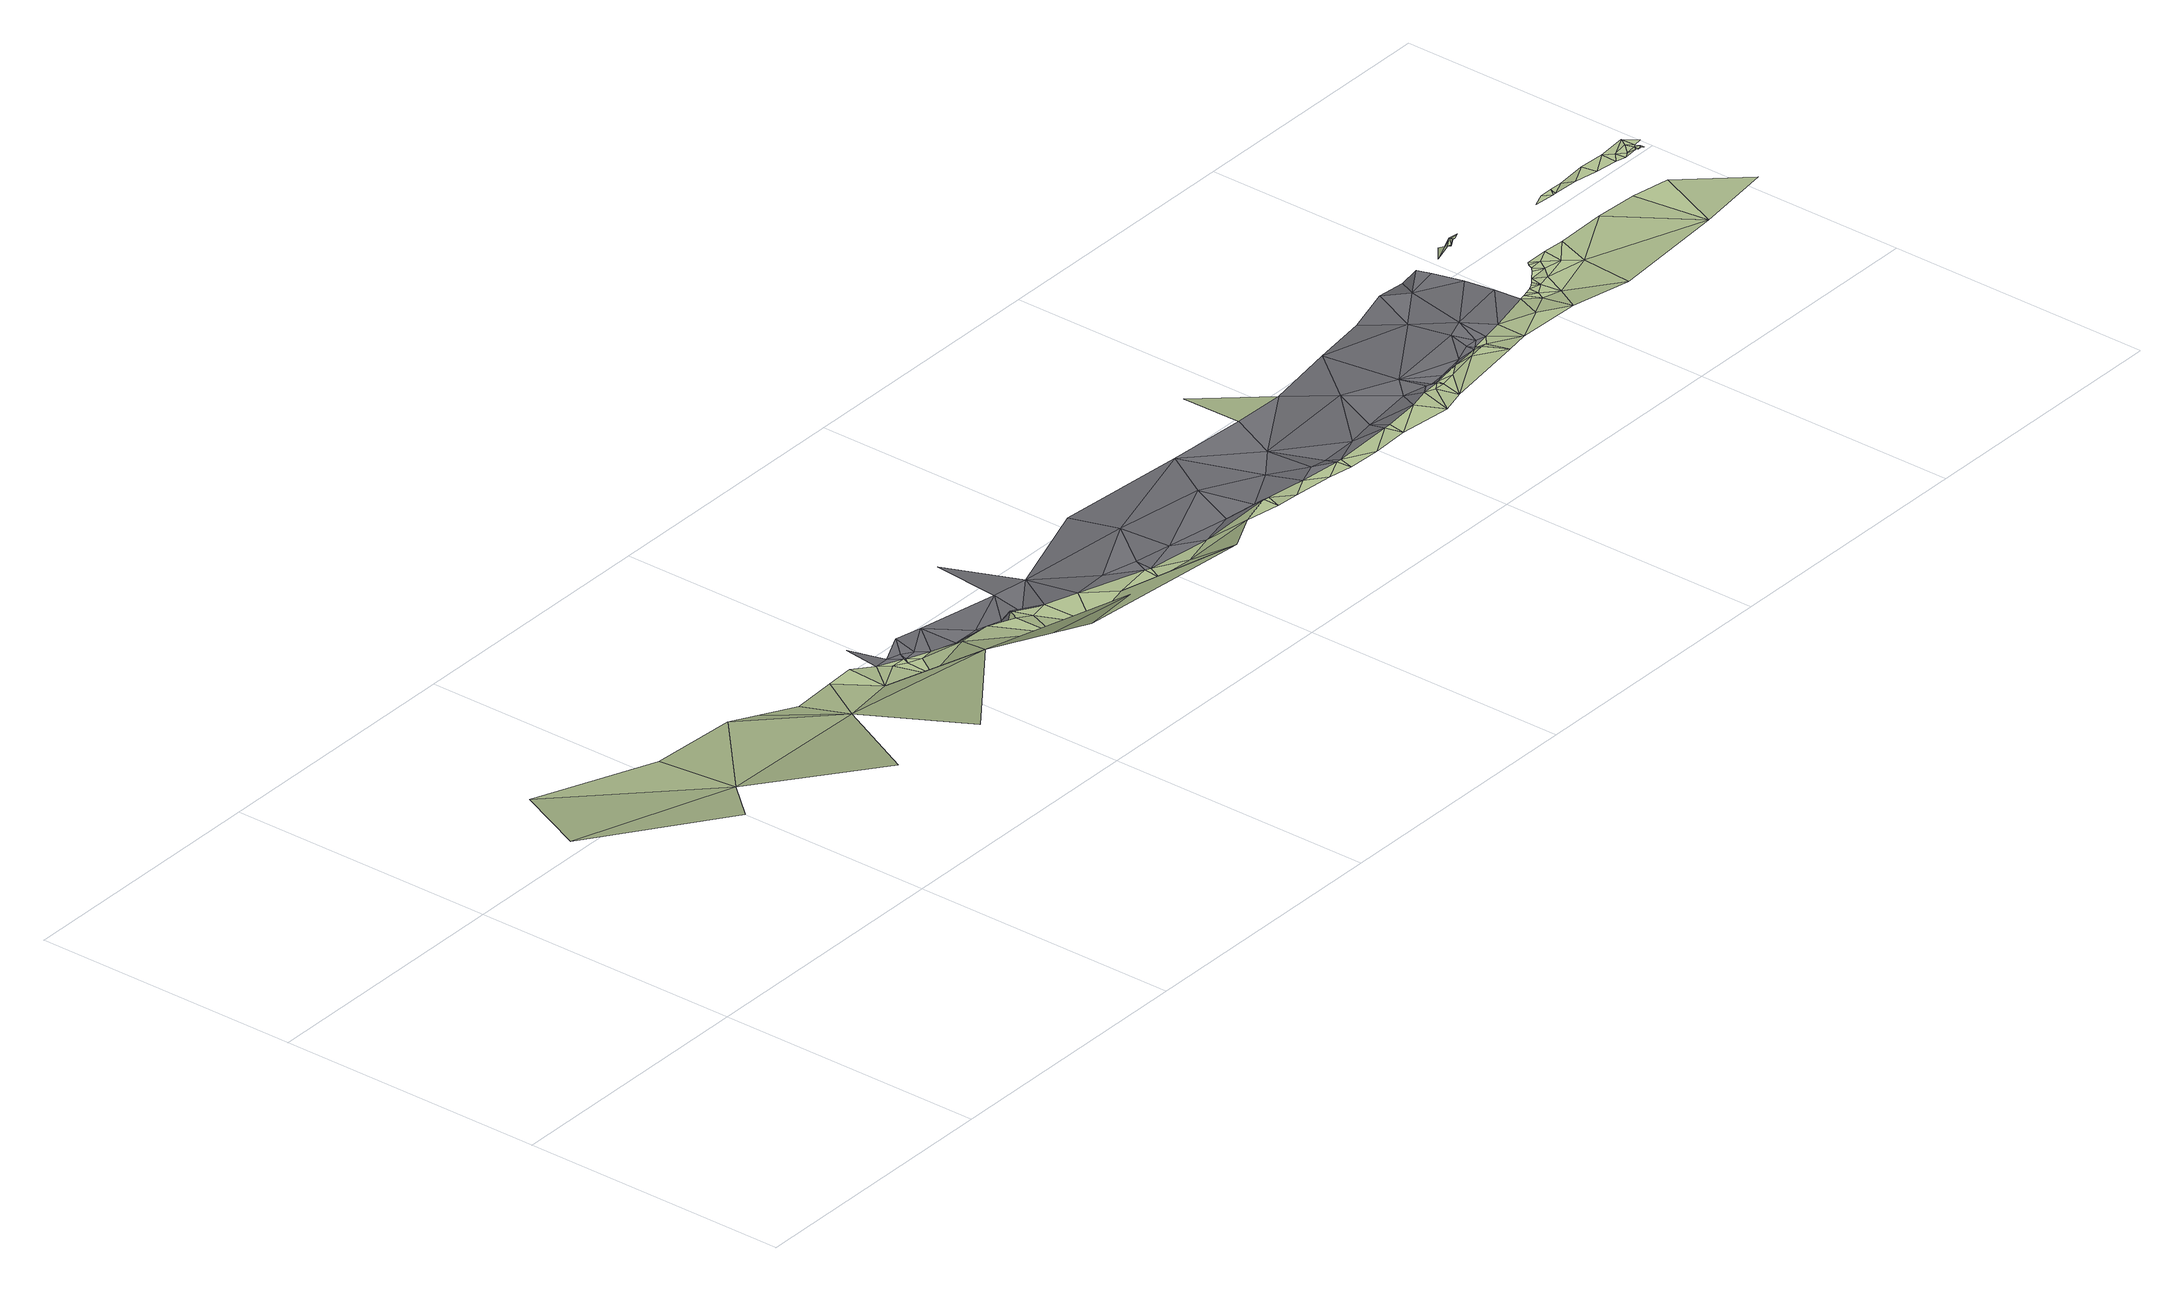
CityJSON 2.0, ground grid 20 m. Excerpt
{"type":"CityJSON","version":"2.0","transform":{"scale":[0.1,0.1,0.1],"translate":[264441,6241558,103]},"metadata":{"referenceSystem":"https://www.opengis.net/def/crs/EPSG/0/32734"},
"CityObjects":{
"terrain1":{"type":"TINRelief","geometry":[{"type":"CompositeSurface","lod":"1","boundaries":[[[0,1,2]],[[2,1,3]],[[1,4,3]],[[4,1,5]],[[1,6,7]],[[1,7,5]],[[7,8,5]],[[9,7,10]],[[8,7,11]],[[7,12,11]],[[7,13,12]],[[7,9,13]],[[13,14,12]],[[13,9,15]],[[16,14,13]],[[17,16,13]],[[13,15,17]],[[9,18,15]],[[19,16,17]],[[17,15,20]],[[17,20,19]],[[15,21,20]],[[20,22,19]],[[18,21,15]],[[20,21,22]],[[9,23,18]],[[21,24,22]],[[18,24,21]],[[9,25,23]],[[18,26,24]],[[18,27,26]],[[27,18,23]],[[28,26,27]],[[27,23,29]],[[30,23,25]],[[27,29,28]],[[23,31,29]],[[32,28,29]],[[29,31,32]],[[30,31,23]],[[31,33,32]],[[33,31,30]],[[33,30,34]],[[34,30,35]],[[35,30,36]],[[35,37,34]],[[36,38,35]],[[37,35,38]],[[38,36,39]],[[40,37,38]],[[39,40,38]],[[41,39,36]],[[42,40,39]],[[39,41,42]],[[41,43,42]],[[44,43,41]],[[43,44,45]],[[46,45,44]],[[45,46,47]],[[48,47,46]],[[48,49,47]],[[50,49,48]],[[51,49,50]],[[51,50,52]],[[53,51,52]],[[54,53,52]],[[55,53,54]],[[56,57,58]],[[54,59,55]],[[60,59,54]],[[59,60,61]],[[62,61,60]],[[62,60,63]],[[64,61,62]],[[62,63,65]],[[64,62,65]],[[65,66,64]],[[67,65,63]],[[67,66,65]],[[68,66,67]],[[69,67,63]],[[68,67,69]],[[63,70,69]],[[71,68,69]],[[69,72,71]],[[69,70,72]],[[73,71,72]],[[72,74,73]],[[70,74,72]],[[74,75,73]],[[76,74,70]],[[76,75,74]],[[75,76,77]],[[78,77,76]],[[79,78,76]],[[80,77,78]],[[81,78,79]],[[78,81,80]],[[80,81,82]],[[83,82,81]],[[84,81,79]],[[85,82,83]],[[86,85,83]],[[84,83,81]],[[83,87,86]],[[84,87,83]],[[86,87,88]],[[89,84,79]],[[87,90,88]],[[91,87,84]],[[90,87,92]],[[91,92,87]],[[91,93,92]],[[93,94,92]],[[93,95,94]],[[84,96,91]],[[89,96,84]],[[95,93,97]],[[93,91,98]],[[95,97,99]],[[100,99,97]],[[97,93,98]],[[101,102,103]],[[91,96,98]],[[104,105,101]],[[105,102,101]],[[106,100,97]],[[104,107,105]],[[105,108,102]],[[104,109,107]],[[107,108,105]],[[109,108,107]],[[106,97,98]],[[108,109,110]],[[102,108,111]],[[108,110,111]],[[112,98,96]],[[112,106,98]],[[113,96,89]],[[112,96,114]],[[114,96,113]],[[115,116,117]],[[113,118,114]],[[119,115,117]],[[119,117,120]],[[120,121,119]],[[122,121,120]],[[118,113,123]],[[122,124,121]],[[124,122,125]],[[126,123,113]],[[125,127,124]],[[127,125,128]],[[129,127,128]],[[130,129,128]],[[130,131,129]],[[132,131,130]],[[129,133,127]],[[134,129,131]],[[135,131,132]],[[135,134,131]],[[135,132,136]],[[134,133,129]],[[135,136,137]],[[138,134,135]],[[137,136,139]],[[137,138,135]],[[137,139,140]],[[138,133,134]],[[133,138,141]]]}]},
"road1":{"type":"Road","attributes":{"highway":"tertiary","name":"Upper Roodebloem Road","surface":"asphalt","lanes":2,"width":8.6},"geometry":[{"type":"MultiSurface","lod":"1","boundaries":[[[142,16,143]],[[16,19,143]],[[19,144,143]],[[19,22,144]],[[22,145,144]],[[143,144,146]],[[22,24,145]],[[144,145,146]],[[147,145,24]],[[145,147,146]],[[147,24,26]],[[147,26,148]],[[148,26,28]],[[149,148,28]],[[147,148,150]],[[28,32,149]],[[149,32,151]],[[150,148,149]],[[32,33,151]],[[150,149,151]],[[151,33,152]],[[151,152,150]],[[152,33,34]],[[152,153,150]],[[34,154,152]],[[34,37,154]],[[152,154,155]],[[37,156,154]],[[37,40,156]],[[155,154,156]],[[157,156,40]],[[155,158,152]],[[156,157,155]],[[40,42,157]],[[159,157,42]],[[157,160,155]],[[157,159,160]],[[43,159,42]],[[155,161,158]],[[43,162,159]],[[159,162,160]],[[161,155,160]],[[43,45,162]],[[45,47,162]],[[160,162,163]],[[162,47,163]],[[161,160,163]],[[163,47,164]],[[49,164,47]],[[161,163,165]],[[163,164,165]],[[166,164,49]],[[164,166,165]],[[49,51,166]],[[56,161,165]],[[51,167,166]],[[165,166,167]],[[53,167,51]],[[57,56,165]],[[168,165,167]],[[53,169,167]],[[53,55,169]],[[168,57,165]],[[169,168,167]],[[169,55,59]],[[169,170,168]],[[169,59,170]],[[61,170,59]],[[171,57,168]],[[172,168,170]],[[170,61,173]],[[172,170,173]],[[173,61,64]],[[172,171,168]],[[173,174,172]],[[174,173,64]],[[64,66,174]],[[172,174,175]],[[66,175,174]],[[66,68,175]],[[175,176,172]],[[175,68,176]],[[172,177,171]],[[176,178,172]],[[68,71,176]],[[178,177,172]],[[176,71,179]],[[177,180,171]],[[179,178,176]],[[71,73,179]],[[179,73,181]],[[181,178,179]],[[73,75,181]],[[182,178,181]],[[177,178,182]],[[75,182,181]],[[177,183,180]],[[75,77,182]],[[184,177,182]],[[184,183,177]],[[185,182,77]],[[186,184,182]],[[77,80,185]],[[185,186,182]],[[184,187,183]],[[188,184,186]],[[189,184,188]],[[187,184,189]]]}]}
},
"vertices":[
[89,56,91],[146,109,64],[9,135,79],[82,227,40],[160,183,48],[245,195,32],[195,15,93],[316,150,21],[300,214,3],[384,95,58],[269,7,91],[325,200,3],[346,192,13],[366,163,13],[368,193,13],[400,151,10],[385,185,10],[392,177,10],[418,141,30],[403,177,10],[401,172,10],[411,168,10],[404,176,10],[471,109,23],[421,169,10],[469,44,78],[438,162,11],[452,147,23],[472,148,11],[471,139,23],[501,101,19],[485,136,19],[475,147,23],[500,139,19],[524,131,19],[545,112,18],[572,39,68],[574,116,18],[573,103,18],[598,98,21],[578,114,18],[644,88,33],[624,105,21],[670,95,33],[670,83,33],[674,94,33],[689,83,32],[705,91,32],[719,80,32],[736,88,32],[737,77,32],[740,88,32],[762,76,32],[784,87,35],[787,74,35],[789,87,35],[743,174,26],[783,173,26],[763,235,10],[817,90,35],[827,70,35],[831,92,37],[839,89,37],[843,73,37],[845,93,37],[847,89,37],[847,94,37],[859,91,37],[869,97,37],[881,93,40],[903,79,40],[892,100,37],[894,95,40],[894,101,37],[902,98,37],[909,104,37],[921,82,40],[925,107,37],[944,91,43],[966,78,43],[956,113,39],[966,103,39],[961,114,39],[969,109,39],[980,99,39],[965,115,39],[969,116,39],[978,114,39],[973,118,39],[1007,65,46],[976,120,39],[984,113,42],[980,123,39],[991,121,42],[983,125,42],[986,128,42],[1015,108,42],[996,129,42],[1005,119,42],[988,132,42],[990,134,42],[977,192,38],[978,198,26],[973,194,38],[980,189,38],[979,191,38],[1007,134,42],[981,190,38],[983,193,41],[983,190,41],[985,190,41],[990,192,41],[1024,133,42],[1094,69,49],[1059,131,45],[1056,176,44],[1046,172,44],[1062,171,44],[1089,127,47],[1066,176,44],[1064,171,44],[1076,176,44],[1081,168,46],[1118,122,47],[1097,176,46],[1099,165,46],[1152,75,51],[1117,175,46],[1116,163,46],[1123,169,46],[1124,161,46],[1129,164,46],[1133,160,48],[1137,175,48],[1133,169,48],[1135,163,48],[1135,159,48],[1139,161,48],[1137,164,48],[1137,159,48],[1139,158,48],[1144,165,48],
[391,214,8],[396,185,10],[406,182,10],[414,177,10],[419,196,10],[438,191,11],[458,162,11],[477,156,11],[495,176,14],[490,149,14],[522,172,14],[503,229,11],[552,133,18],[603,159,19],[579,127,18],[603,119,21],[598,198,14],[649,109,23],[665,145,23],[685,180,24],[674,106,23],[703,120,26],[721,97,32],[726,137,26],[738,99,28],[762,96,32],[802,138,31],[786,101,31],[827,106,31],[835,179,29],[837,118,34],[838,96,37],[846,98,34],[858,99,34],[880,103,34],[893,155,34],[896,122,37],[892,106,37],[878,185,29],[901,106,37],[912,128,37],[909,191,34],[925,177,34],[954,133,39],[952,156,38],[940,197,26],[946,178,38],[943,188,38]
]}
